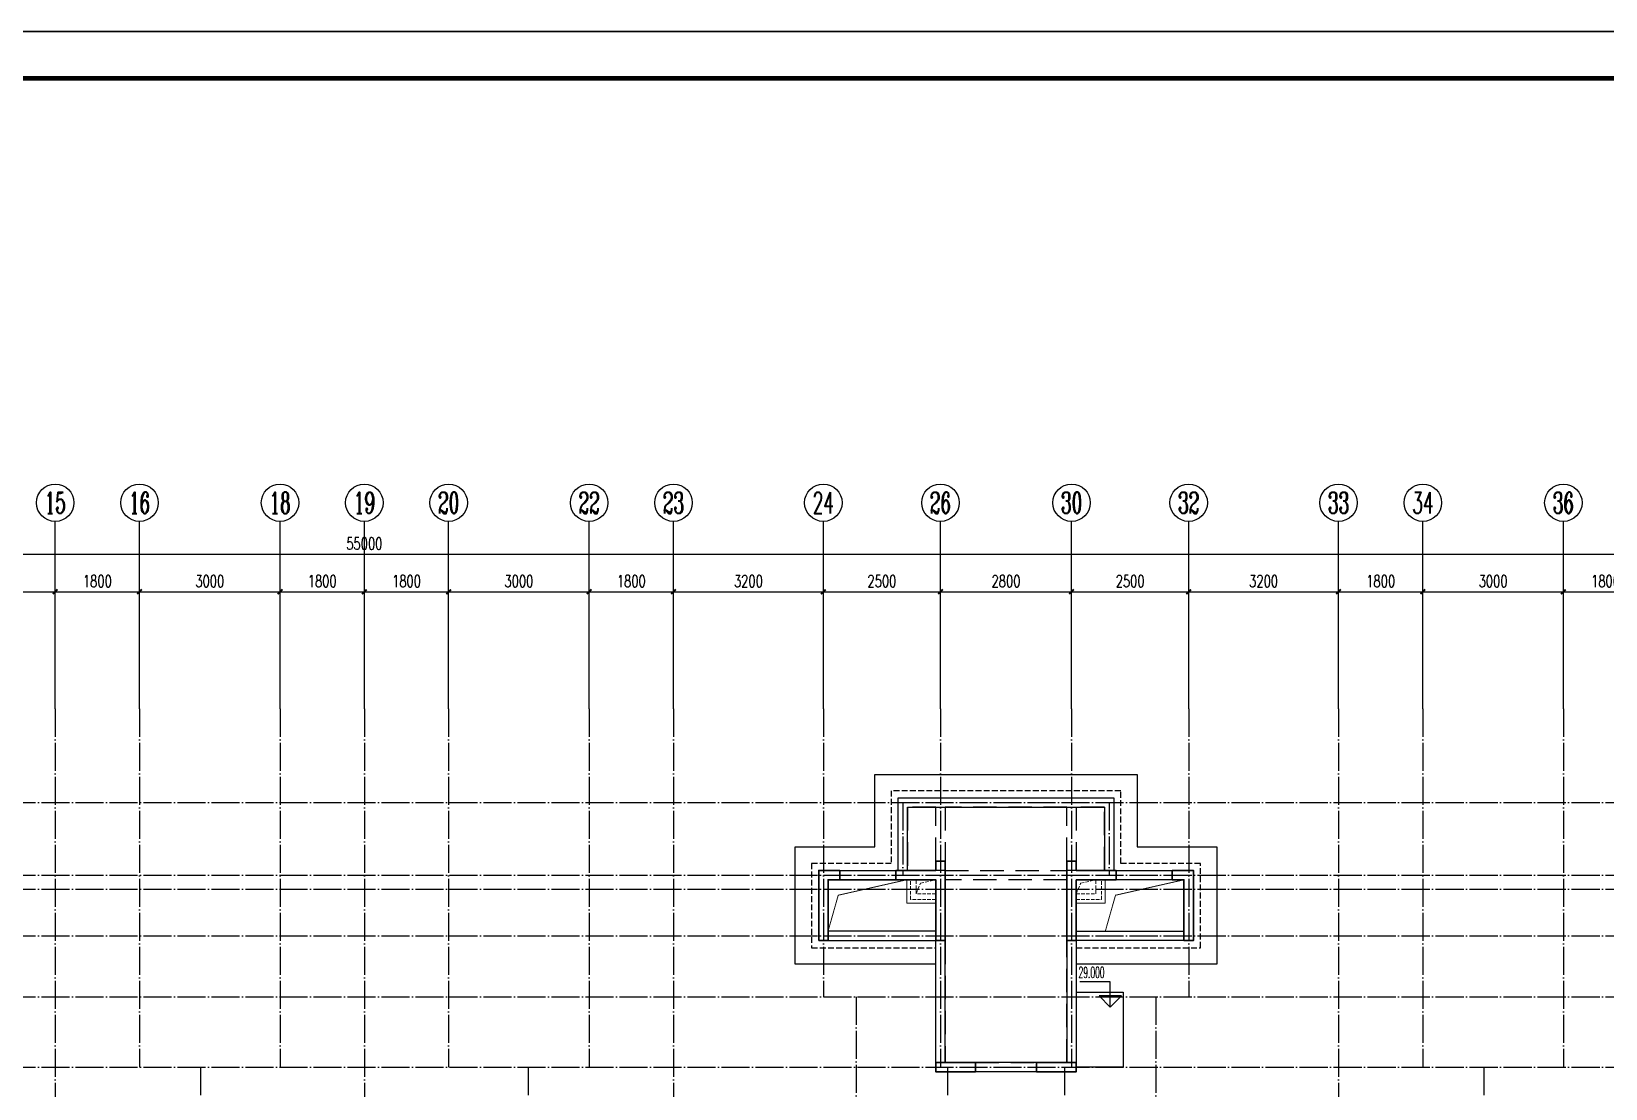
# Model space of a CAD drawing. Extents: x 393367 to 3005760, y 4998 to 826018.
# Drawn here: x 2513104 to 2546711, y 148393 to 170962 of the extents above; entities that cross this region are included whole.
import ezdxf
from ezdxf.enums import TextEntityAlignment as Align

# ---------------------------------------------------------------- set-up
doc = ezdxf.new("R2010")
doc.units = 0
doc.header["$LTSCALE"] = 1000
for name, pattern in [('#P_--_20B1_001_t3$0$DASH', [0.35, 0.25, -0.1]), ('$1$DASH', [0.35, 0.25, -0.1]), ('DASHED', [0.75, 0.5, -0.25]), ('DOTE', [2.42, 2, -0.2, 0.02, -0.2])]:
    doc.linetypes.add(name, pattern=pattern)
doc.layers.get('0').update_dxf_attribs({"linetype": 'CONTINUOUS'})
doc.layers.get('Defpoints').update_dxf_attribs({"linetype": 'CONTINUOUS'})
for name, color, linetype in [('-TK', 7, 'CONTINUOUS'), ('AXIS', 3, 'CONTINUOUS'), ('AXIS_TEXT', 7, 'CONTINUOUS'), ('DIM_ELEV', 3, 'CONTINUOUS'), ('DOTE', 8, 'DOTE'), ('PUB_TEXT', 7, 'CONTINUOUS'), ('ROOF', 183, 'CONTINUOUS'), ('S-梁', 4, 'DASHED'), ('S-梁实线', 4, 'CONTINUOUS'), ('S-砼墙', 150, 'CONTINUOUS'), ('STAIR', 2, 'CONTINUOUS'), ('看线', 251, 'CONTINUOUS')]:
    doc.layers.add(name, color=color, linetype=linetype)
doc.layers.add('DIM_IDEN', color=3, linetype='CONTINUOUS', lineweight=15)
doc.layers.add('线脚', color=6, linetype='CONTINUOUS', lineweight=15)
doc.layers.add('yichutu', color=7, linetype='CONTINUOUS', true_color=0xffffff, plot=False)
doc.styles.add('_TCH_AXIS', font='COMPLEX', dxfattribs={"bigfont": 'GBCBIG'})
doc.styles.add('_TCH_DIM', font='simplex.shx', dxfattribs={"width": 0.65, "bigfont": 'gbcbig.shx'})
doc.styles.add('_TCH_DIM_T3', font='SIMPLEX', dxfattribs={"width": 0.705882, "bigfont": 'GBCBIG'})
doc.styles.add('COMPLEX', font='COMPLEX')
doc.dimstyles.new('_TCH_ARCH&&100', dxfattribs={"dimtxt": 255, "dimasz": 100, "dimexe": 250, "dimexo": 300, "dimgap": 100, "dimtad": 1, "dimdec": 0, "dimzin": 0, "dimdsep": 46, "dimtxsty": '_TCH_DIM_T3', "dimblk": 'ARCHTICK', "dimcen": 0.09, "dimclrt": 7, "dimazin": 2, "dimtfac": 1, "dimtdec": 0, "dimtix": 1, "dimtmove": 2, "dimatfit": 3, "dimldrblk": 'ARCHTICK', "dimfxl": 1, "dimtolj": 1, "dimtzin": 0, "dimarcsym": 0})

# ---------------------------------------------------------------- blocks, each defined once
blk = doc.blocks.new('_ArchTick')
at = {"color": 0, "linetype": 'ByBlock', "const_width": 0.4}
blk.add_lwpolyline([(-0.5, -0.5), (0.5, 0.5)], dxfattribs=at)
blk = doc.blocks.new('*D3201')
at = {"layer": 'AXIS', "color": 0, "lineweight": -2}
for p, q in [((59800, 21150), (59800, 23600)), ((61600, 21150), (61600, 23600)), ((59800, 23350), (61600, 23350))]:
    blk.add_line(p, q, dxfattribs=at)
at = {"layer": 'Defpoints', "color": 0}
for p in [(61600, 23350), (59800, 20850), (61600, 20850)]:
    blk.add_point(p, dxfattribs=at)
at = {"layer": 'AXIS', "color": 0, "lineweight": -2, "xscale": 100, "yscale": 100, "zscale": 100, "rotation": 180}
blk.add_blockref('_ArchTick', (59800, 23350), dxfattribs=at)
at = {"layer": 'AXIS', "color": 0, "lineweight": -2, "xscale": 100, "yscale": 100, "zscale": 100}
blk.add_blockref('_ArchTick', (61600, 23350), dxfattribs=at)
at = {"layer": 'AXIS', "color": 7, "insert": (60700, 23577), "char_height": 255, "attachment_point": 5, "style": '_TCH_DIM_T3'}
blk.add_mtext('\\A1;1800', dxfattribs=at)
blk = doc.blocks.new('*D3202')
at = {"layer": 'AXIS', "color": 0, "lineweight": -2}
for p, q in [((56800, 21150), (56800, 23600)), ((59800, 21150), (59800, 23600)), ((56800, 23350), (59800, 23350))]:
    blk.add_line(p, q, dxfattribs=at)
at = {"layer": 'Defpoints', "color": 0}
for p in [(59800, 23350), (56800, 20850), (59800, 20850)]:
    blk.add_point(p, dxfattribs=at)
at = {"layer": 'AXIS', "color": 0, "lineweight": -2, "xscale": 100, "yscale": 100, "zscale": 100, "rotation": 180}
blk.add_blockref('_ArchTick', (56800, 23350), dxfattribs=at)
at = {"layer": 'AXIS', "color": 0, "lineweight": -2, "xscale": 100, "yscale": 100, "zscale": 100}
blk.add_blockref('_ArchTick', (59800, 23350), dxfattribs=at)
at = {"layer": 'AXIS', "color": 7, "insert": (58300, 23577), "char_height": 255, "attachment_point": 5, "style": '_TCH_DIM_T3'}
blk.add_mtext('\\A1;3000', dxfattribs=at)
blk = doc.blocks.new('*D3203')
at = {"layer": 'AXIS', "color": 0, "lineweight": -2}
for p, q in [((55000, 21150), (55000, 23600)), ((56800, 21150), (56800, 23600)), ((55000, 23350), (56800, 23350))]:
    blk.add_line(p, q, dxfattribs=at)
at = {"layer": 'Defpoints', "color": 0}
for p in [(56800, 23350), (55000, 20850), (56800, 20850)]:
    blk.add_point(p, dxfattribs=at)
at = {"layer": 'AXIS', "color": 0, "lineweight": -2, "xscale": 100, "yscale": 100, "zscale": 100, "rotation": 180}
blk.add_blockref('_ArchTick', (55000, 23350), dxfattribs=at)
at = {"layer": 'AXIS', "color": 0, "lineweight": -2, "xscale": 100, "yscale": 100, "zscale": 100}
blk.add_blockref('_ArchTick', (56800, 23350), dxfattribs=at)
at = {"layer": 'AXIS', "color": 7, "insert": (55900, 23577), "char_height": 255, "attachment_point": 5, "style": '_TCH_DIM_T3'}
blk.add_mtext('\\A1;1800', dxfattribs=at)
blk = doc.blocks.new('*D3204')
at = {"layer": 'AXIS', "color": 0, "lineweight": -2}
for p, q in [((51800, 21150), (51800, 23600)), ((55000, 21150), (55000, 23600)), ((51800, 23350), (55000, 23350))]:
    blk.add_line(p, q, dxfattribs=at)
at = {"layer": 'Defpoints', "color": 0}
for p in [(55000, 23350), (51800, 20850), (55000, 20850)]:
    blk.add_point(p, dxfattribs=at)
at = {"layer": 'AXIS', "color": 0, "lineweight": -2, "xscale": 100, "yscale": 100, "zscale": 100, "rotation": 180}
blk.add_blockref('_ArchTick', (51800, 23350), dxfattribs=at)
at = {"layer": 'AXIS', "color": 0, "lineweight": -2, "xscale": 100, "yscale": 100, "zscale": 100}
blk.add_blockref('_ArchTick', (55000, 23350), dxfattribs=at)
at = {"layer": 'AXIS', "color": 7, "insert": (53400, 23577), "char_height": 255, "attachment_point": 5, "style": '_TCH_DIM_T3'}
blk.add_mtext('\\A1;3200', dxfattribs=at)
blk = doc.blocks.new('*D3205')
at = {"layer": 'AXIS', "color": 0, "lineweight": -2}
for p, q in [((49300, 21150), (49300, 23600)), ((51800, 21150), (51800, 23600)), ((49300, 23350), (51800, 23350))]:
    blk.add_line(p, q, dxfattribs=at)
at = {"layer": 'Defpoints', "color": 0}
for p in [(51800, 23350), (49300, 20850), (51800, 20850)]:
    blk.add_point(p, dxfattribs=at)
at = {"layer": 'AXIS', "color": 0, "lineweight": -2, "xscale": 100, "yscale": 100, "zscale": 100, "rotation": 180}
blk.add_blockref('_ArchTick', (49300, 23350), dxfattribs=at)
at = {"layer": 'AXIS', "color": 0, "lineweight": -2, "xscale": 100, "yscale": 100, "zscale": 100}
blk.add_blockref('_ArchTick', (51800, 23350), dxfattribs=at)
at = {"layer": 'AXIS', "color": 7, "insert": (50550, 23577), "char_height": 255, "attachment_point": 5, "style": '_TCH_DIM_T3'}
blk.add_mtext('\\A1;2500', dxfattribs=at)
blk = doc.blocks.new('*D3206')
at = {"layer": 'AXIS', "color": 0, "lineweight": -2}
for p, q in [((46500, 21150), (46500, 23600)), ((49300, 21150), (49300, 23600)), ((46500, 23350), (49300, 23350))]:
    blk.add_line(p, q, dxfattribs=at)
at = {"layer": 'Defpoints', "color": 0}
for p in [(49300, 23350), (46500, 20850), (49300, 20850)]:
    blk.add_point(p, dxfattribs=at)
at = {"layer": 'AXIS', "color": 0, "lineweight": -2, "xscale": 100, "yscale": 100, "zscale": 100, "rotation": 180}
blk.add_blockref('_ArchTick', (46500, 23350), dxfattribs=at)
at = {"layer": 'AXIS', "color": 0, "lineweight": -2, "xscale": 100, "yscale": 100, "zscale": 100}
blk.add_blockref('_ArchTick', (49300, 23350), dxfattribs=at)
at = {"layer": 'AXIS', "color": 7, "insert": (47900, 23577), "char_height": 255, "attachment_point": 5, "style": '_TCH_DIM_T3'}
blk.add_mtext('\\A1;2800', dxfattribs=at)
blk = doc.blocks.new('*D3207')
at = {"layer": 'AXIS', "color": 0, "lineweight": -2}
for p, q in [((44000, 21150), (44000, 23600)), ((46500, 21150), (46500, 23600)), ((44000, 23350), (46500, 23350))]:
    blk.add_line(p, q, dxfattribs=at)
at = {"layer": 'Defpoints', "color": 0}
for p in [(46500, 23350), (44000, 20850), (46500, 20850)]:
    blk.add_point(p, dxfattribs=at)
at = {"layer": 'AXIS', "color": 0, "lineweight": -2, "xscale": 100, "yscale": 100, "zscale": 100, "rotation": 180}
blk.add_blockref('_ArchTick', (44000, 23350), dxfattribs=at)
at = {"layer": 'AXIS', "color": 0, "lineweight": -2, "xscale": 100, "yscale": 100, "zscale": 100}
blk.add_blockref('_ArchTick', (46500, 23350), dxfattribs=at)
at = {"layer": 'AXIS', "color": 7, "insert": (45250, 23577), "char_height": 255, "attachment_point": 5, "style": '_TCH_DIM_T3'}
blk.add_mtext('\\A1;2500', dxfattribs=at)
blk = doc.blocks.new('*D3208')
at = {"layer": 'AXIS', "color": 0, "lineweight": -2}
for p, q in [((40800, 21150), (40800, 23600)), ((44000, 21150), (44000, 23600)), ((40800, 23350), (44000, 23350))]:
    blk.add_line(p, q, dxfattribs=at)
at = {"layer": 'Defpoints', "color": 0}
for p in [(44000, 23350), (40800, 20850), (44000, 20850)]:
    blk.add_point(p, dxfattribs=at)
at = {"layer": 'AXIS', "color": 0, "lineweight": -2, "xscale": 100, "yscale": 100, "zscale": 100, "rotation": 180}
blk.add_blockref('_ArchTick', (40800, 23350), dxfattribs=at)
at = {"layer": 'AXIS', "color": 0, "lineweight": -2, "xscale": 100, "yscale": 100, "zscale": 100}
blk.add_blockref('_ArchTick', (44000, 23350), dxfattribs=at)
at = {"layer": 'AXIS', "color": 7, "insert": (42400, 23577), "char_height": 255, "attachment_point": 5, "style": '_TCH_DIM_T3'}
blk.add_mtext('\\A1;3200', dxfattribs=at)
blk = doc.blocks.new('*D3209')
at = {"layer": 'AXIS', "color": 0, "lineweight": -2}
for p, q in [((39000, 21150), (39000, 23600)), ((40800, 21150), (40800, 23600)), ((39000, 23350), (40800, 23350))]:
    blk.add_line(p, q, dxfattribs=at)
at = {"layer": 'Defpoints', "color": 0}
for p in [(40800, 23350), (39000, 20850), (40800, 20850)]:
    blk.add_point(p, dxfattribs=at)
at = {"layer": 'AXIS', "color": 0, "lineweight": -2, "xscale": 100, "yscale": 100, "zscale": 100, "rotation": 180}
blk.add_blockref('_ArchTick', (39000, 23350), dxfattribs=at)
at = {"layer": 'AXIS', "color": 0, "lineweight": -2, "xscale": 100, "yscale": 100, "zscale": 100}
blk.add_blockref('_ArchTick', (40800, 23350), dxfattribs=at)
at = {"layer": 'AXIS', "color": 7, "insert": (39900, 23577), "char_height": 255, "attachment_point": 5, "style": '_TCH_DIM_T3'}
blk.add_mtext('\\A1;1800', dxfattribs=at)
blk = doc.blocks.new('*D3210')
at = {"layer": 'AXIS', "color": 0, "lineweight": -2}
for p, q in [((36000, 21150), (36000, 23600)), ((39000, 21150), (39000, 23600)), ((36000, 23350), (39000, 23350))]:
    blk.add_line(p, q, dxfattribs=at)
at = {"layer": 'Defpoints', "color": 0}
for p in [(39000, 23350), (36000, 20850), (39000, 20850)]:
    blk.add_point(p, dxfattribs=at)
at = {"layer": 'AXIS', "color": 0, "lineweight": -2, "xscale": 100, "yscale": 100, "zscale": 100, "rotation": 180}
blk.add_blockref('_ArchTick', (36000, 23350), dxfattribs=at)
at = {"layer": 'AXIS', "color": 0, "lineweight": -2, "xscale": 100, "yscale": 100, "zscale": 100}
blk.add_blockref('_ArchTick', (39000, 23350), dxfattribs=at)
at = {"layer": 'AXIS', "color": 7, "insert": (37500, 23577), "char_height": 255, "attachment_point": 5, "style": '_TCH_DIM_T3'}
blk.add_mtext('\\A1;3000', dxfattribs=at)
blk = doc.blocks.new('*D3211')
at = {"layer": 'AXIS', "color": 0, "lineweight": -2}
for p, q in [((34200, 21150), (34200, 23600)), ((36000, 21150), (36000, 23600)), ((34200, 23350), (36000, 23350))]:
    blk.add_line(p, q, dxfattribs=at)
at = {"layer": 'Defpoints', "color": 0}
for p in [(36000, 23350), (34200, 20850), (36000, 20850)]:
    blk.add_point(p, dxfattribs=at)
at = {"layer": 'AXIS', "color": 0, "lineweight": -2, "xscale": 100, "yscale": 100, "zscale": 100, "rotation": 180}
blk.add_blockref('_ArchTick', (34200, 23350), dxfattribs=at)
at = {"layer": 'AXIS', "color": 0, "lineweight": -2, "xscale": 100, "yscale": 100, "zscale": 100}
blk.add_blockref('_ArchTick', (36000, 23350), dxfattribs=at)
at = {"layer": 'AXIS', "color": 7, "insert": (35100, 23577), "char_height": 255, "attachment_point": 5, "style": '_TCH_DIM_T3'}
blk.add_mtext('\\A1;1800', dxfattribs=at)
blk = doc.blocks.new('*D3256')
at = {"layer": 'AXIS', "color": 0, "lineweight": -2}
for p, q in [((24400, 21150), (24400, 23600)), ((27600, 21150), (27600, 23600)), ((24400, 23350), (27600, 23350))]:
    blk.add_line(p, q, dxfattribs=at)
at = {"layer": 'Defpoints', "color": 0}
for p in [(27600, 23350), (24400, 20850), (27600, 20850)]:
    blk.add_point(p, dxfattribs=at)
at = {"layer": 'AXIS', "color": 0, "lineweight": -2, "xscale": 100, "yscale": 100, "zscale": 100, "rotation": 180}
blk.add_blockref('_ArchTick', (24400, 23350), dxfattribs=at)
at = {"layer": 'AXIS', "color": 0, "lineweight": -2, "xscale": 100, "yscale": 100, "zscale": 100}
blk.add_blockref('_ArchTick', (27600, 23350), dxfattribs=at)
at = {"layer": 'AXIS', "color": 7, "insert": (26000, 23577), "char_height": 255, "attachment_point": 5, "style": '_TCH_DIM_T3'}
blk.add_mtext('\\A1;3200', dxfattribs=at)
blk = doc.blocks.new('*D3257')
at = {"layer": 'AXIS', "color": 0, "lineweight": -2}
for p, q in [((27600, 21150), (27600, 23600)), ((29400, 21150), (29400, 23600)), ((27600, 23350), (29400, 23350))]:
    blk.add_line(p, q, dxfattribs=at)
at = {"layer": 'Defpoints', "color": 0}
for p in [(29400, 23350), (27600, 20850), (29400, 20850)]:
    blk.add_point(p, dxfattribs=at)
at = {"layer": 'AXIS', "color": 0, "lineweight": -2, "xscale": 100, "yscale": 100, "zscale": 100, "rotation": 180}
blk.add_blockref('_ArchTick', (27600, 23350), dxfattribs=at)
at = {"layer": 'AXIS', "color": 0, "lineweight": -2, "xscale": 100, "yscale": 100, "zscale": 100}
blk.add_blockref('_ArchTick', (29400, 23350), dxfattribs=at)
at = {"layer": 'AXIS', "color": 7, "insert": (28500, 23577), "char_height": 255, "attachment_point": 5, "style": '_TCH_DIM_T3'}
blk.add_mtext('\\A1;1800', dxfattribs=at)
blk = doc.blocks.new('*D3258')
at = {"layer": 'AXIS', "color": 0, "lineweight": -2}
for p, q in [((29400, 21150), (29400, 23600)), ((32400, 21150), (32400, 23600)), ((29400, 23350), (32400, 23350))]:
    blk.add_line(p, q, dxfattribs=at)
at = {"layer": 'Defpoints', "color": 0}
for p in [(32400, 23350), (29400, 20850), (32400, 20850)]:
    blk.add_point(p, dxfattribs=at)
at = {"layer": 'AXIS', "color": 0, "lineweight": -2, "xscale": 100, "yscale": 100, "zscale": 100, "rotation": 180}
blk.add_blockref('_ArchTick', (29400, 23350), dxfattribs=at)
at = {"layer": 'AXIS', "color": 0, "lineweight": -2, "xscale": 100, "yscale": 100, "zscale": 100}
blk.add_blockref('_ArchTick', (32400, 23350), dxfattribs=at)
at = {"layer": 'AXIS', "color": 7, "insert": (30900, 23577), "char_height": 255, "attachment_point": 5, "style": '_TCH_DIM_T3'}
blk.add_mtext('\\A1;3000', dxfattribs=at)
blk = doc.blocks.new('*D3259')
at = {"layer": 'AXIS', "color": 0, "lineweight": -2}
for p, q in [((32400, 21150), (32400, 23600)), ((34200, 21150), (34200, 23600)), ((32400, 23350), (34200, 23350))]:
    blk.add_line(p, q, dxfattribs=at)
at = {"layer": 'Defpoints', "color": 0}
for p in [(34200, 23350), (32400, 20850), (34200, 20850)]:
    blk.add_point(p, dxfattribs=at)
at = {"layer": 'AXIS', "color": 0, "lineweight": -2, "xscale": 100, "yscale": 100, "zscale": 100, "rotation": 180}
blk.add_blockref('_ArchTick', (32400, 23350), dxfattribs=at)
at = {"layer": 'AXIS', "color": 0, "lineweight": -2, "xscale": 100, "yscale": 100, "zscale": 100}
blk.add_blockref('_ArchTick', (34200, 23350), dxfattribs=at)
at = {"layer": 'AXIS', "color": 7, "insert": (33300, 23577), "char_height": 255, "attachment_point": 5, "style": '_TCH_DIM_T3'}
blk.add_mtext('\\A1;1800', dxfattribs=at)
blk = doc.blocks.new('*D3260')
at = {"layer": 'AXIS', "color": 0, "lineweight": -2}
for p, q in [((6700, 21150), (6700, 24400)), ((61700, 21150), (61700, 24400)), ((6700, 24150), (61700, 24150))]:
    blk.add_line(p, q, dxfattribs=at)
at = {"layer": 'Defpoints', "color": 0}
for p in [(61700, 24150), (6700, 20850), (61700, 20850)]:
    blk.add_point(p, dxfattribs=at)
at = {"layer": 'AXIS', "color": 0, "lineweight": -2, "xscale": 100, "yscale": 100, "zscale": 100, "rotation": 180}
blk.add_blockref('_ArchTick', (6700, 24150), dxfattribs=at)
at = {"layer": 'AXIS', "color": 0, "lineweight": -2, "xscale": 100, "yscale": 100, "zscale": 100}
blk.add_blockref('_ArchTick', (61700, 24150), dxfattribs=at)
at = {"layer": 'AXIS', "color": 7, "insert": (34200, 24377), "char_height": 255, "attachment_point": 5, "style": '_TCH_DIM_T3'}
blk.add_mtext('\\A1;55000', dxfattribs=at)
blk = doc.blocks.new('_axiso')
blk.add_circle((0, 0), 0.5)
at = {"layer": 'AXIS_TEXT', "style": 'COMPLEX', "width": 1.041667}
blk.add_attdef('A', text='', height=0.56, dxfattribs=at).set_placement((-0.25, -0.28), (0.25, -0.28), align=Align.FIT)
blk = doc.blocks.new('A$C0CDC45B8')
at = {"layer": 'S-梁'}
for p, q in [((38050, 12050), (37450, 12050)), ((37450, 12050), (37450, 10700)), ((38050, 10900), (38050, 12050)), ((40850, 12050), (38250, 12050)), ((38250, 12050), (38250, 10900)), ((40850, 10900), (40850, 12050)), ((41050, 12050), (41050, 10900)), ((41650, 12050), (41050, 12050)), ((41650, 10700), (41650, 12050)), ((38250, 10700), (40850, 10700)), ((40850, 10500), (38250, 10500)), ((38250, 9200), (38250, 6600)), ((40850, 6600), (40850, 9200)), ((38900, 6600), (40200, 6600)), ((40200, 6400), (38900, 6400))]:
    blk.add_line(p, q, dxfattribs=at)
at = {"layer": 'S-梁实线'}
for p, q in [((37250, 12250), (38150, 12250)), ((37250, 10700), (37250, 12250)), ((38150, 12250), (40950, 12250)), ((40950, 12250), (41850, 12250)), ((41850, 12250), (41850, 10700)), ((36000, 10700), (37200, 10700)), ((37200, 10500), (36000, 10500)), ((41900, 10700), (43100, 10700)), ((43100, 10500), (41900, 10500)), ((38050, 9400), (35750, 9400)), ((35750, 9200), (38050, 9200)), ((38050, 6600), (38050, 9200)), ((41050, 9400), (43350, 9400)), ((41050, 9200), (41050, 6600)), ((43350, 9200), (41050, 9200))]:
    blk.add_line(p, q, dxfattribs=at)
at = {"layer": 'S-砼墙', "color": 150, "lineweight": 35}
for points in [[(38050, 9200), (38050, 10500), (37200, 10500), (37200, 10700), (38050, 10700), (38050, 10900), (38250, 10900), (38250, 9200)], [(41050, 10500), (41050, 9200), (40850, 9200), (40850, 10900), (41050, 10900), (41050, 10700), (41900, 10700), (41900, 10500)], [(35550, 9200), (35550, 10700), (36000, 10700), (36000, 10500), (35750, 10500), (35750, 9200)], [(43350, 9200), (43350, 10500), (43100, 10500), (43100, 10700), (43550, 10700), (43550, 9200)], [(38050, 6400), (38900, 6400), (38900, 6600), (38050, 6600), (38050, 6400), (38050, 6400)], [(41050, 6400), (40200, 6400), (40200, 6600), (41050, 6600), (41050, 6400), (41050, 6400)]]:
    blk.add_lwpolyline(points, close=True, dxfattribs=at)
blk = doc.blocks.new('A$C4ACB0DF9')
blk.add_lwpolyline([(0, -500), (-620, -500), (-620, 0)])
at = {"layer": '线脚', "color": 150, "linetype": '$1$DASH', "ltscale": 0.3}
for points in [[(0, -420), (-540, -420), (-540, 0)], [(-420, -300), (-327, -76), (0, 0)]]:
    blk.add_lwpolyline(points, dxfattribs=at)
blk.add_lwpolyline([(-420, 0), (0, 0), (0, -300), (-420, -300)], close=True, dxfattribs=at)
blk = doc.blocks.new('GDFGDFHTH')
blk.add_lwpolyline([(314717, 219807), (315337, 219807), (315337, 220307)])
at = {"layer": '线脚', "color": 150, "linetype": '$1$DASH', "ltscale": 0.3}
blk.add_lwpolyline([(315137, 220307), (314717, 220307), (314717, 220007), (315137, 220007)], close=True, dxfattribs=at)
for points in [[(314717, 219887), (315257, 219887), (315257, 220307)], [(314717, 220007), (314810, 220231), (315137, 220307)]]:
    blk.add_lwpolyline(points, dxfattribs=at)
blk = doc.blocks.new('A$C6ED15BD1')
at = {"color": 6, "const_width": 20}
for points in [[(38000, 10400), (38218, 11170), (39680, 11500)], [(43920, 10400), (44138, 11170), (45600, 11500)]]:
    blk.add_lwpolyline(points, dxfattribs=at)
at = {"layer": 'ROOF', "ltscale": 0.8}
for points in [[(39000, 12200), (39000, 13750), (44600, 13750), (44600, 12200), (46300, 12200), (46300, 9700), (43300, 9700)], [(43300, 9700), (43300, 7400), (40300, 7400), (40300, 9700), (37300, 9700), (37300, 12200), (39000, 12200)]]:
    blk.add_lwpolyline(points, dxfattribs=at)
for points in [[(43900, 13050), (43900, 11700), (43100, 11700), (43100, 7600), (40500, 7600), (40500, 11700), (39700, 11700), (39700, 13050)], [(40300, 10400), (38000, 10400), (38000, 11500), (40300, 11500)], [(43300, 10400), (45600, 10400), (45600, 11500), (43300, 11500)]]:
    blk.add_lwpolyline(points, close=True, dxfattribs=at)
at = {"layer": '看线', "color": 202, "linetype": '#P_--_20B1_001_t3$0$DASH', "ltscale": 0.5}
blk.add_lwpolyline([(43300, 10050), (45950, 10050), (45950, 11850), (44250, 11850), (44250, 13400), (39350, 13400), (39350, 11850), (37650, 11850), (37650, 10050), (40300, 10050)], dxfattribs=at)
for name, p in [('A$C4ACB0DF9', (40300, 11500)), ('GDFGDFHTH', (-271417, -208807))]:
    blk.add_blockref(name, p)
blk = doc.blocks.new('A1')
blk.add_lwpolyline([(0, 59400), (0, 0), (84100, 0), (84100, 59400)], close=True)
at = {"const_width": 100}
blk.add_lwpolyline([(2500, 58400), (2500, 1000), (83100, 1000), (83100, 58400)], close=True, dxfattribs=at)
blk = doc.blocks.new('yct-841-594-84100-59400-100-1000')
at = {"layer": 'yichutu', "color": 7, "true_color": 0xffffff}
blk.add_lwpolyline([(0, 0), (0, 59400), (84100, 59400), (84100, 0)], close=True, dxfattribs=at)
blk = doc.blocks.new('A$C427E36F2')
at = {"layer": 'AXIS'}
for p, q in [((27600, 20850), (27600, 24850)), ((29400, 20850), (29400, 24850)), ((32400, 20850), (32400, 24850)), ((34200, 20850), (34200, 24850)), ((36000, 20850), (36000, 24850)), ((39000, 20850), (39000, 24850)), ((40800, 20850), (40800, 24850)), ((44000, 20850), (44000, 24850)), ((46500, 20850), (46500, 24850)), ((49300, 20850), (49300, 24850)), ((51800, 20850), (51800, 24850)), ((55000, 20850), (55000, 24850)), ((56800, 20850), (56800, 24850)), ((59800, 20850), (59800, 24850))]:
    blk.add_line(p, q, dxfattribs=at)
at = {"layer": 'DOTE', "linetype": 'DOTE', "ltscale": 0.3}
for p, q in [((27600, 20850), (27600, 4800)), ((29400, 20850), (29400, 13200)), ((32400, 20850), (32400, 13200)), ((34200, 20850), (34200, 4800)), ((36000, 20850), (36000, 13200)), ((39000, 20850), (39000, 13200)), ((40800, 20850), (40800, 4800)), ((44000, 20850), (44000, 14700)), ((46500, 20850), (46500, 13200)), ((49300, 20850), (49300, 13200)), ((51800, 20850), (51800, 14700)), ((55000, 20850), (55000, 4800)), ((56800, 20850), (56800, 13200)), ((59800, 20850), (59800, 13200)), ((4800, 18850), (63600, 18850)), ((45700, 18850), (45700, 17300)), ((50100, 18850), (50100, 17300)), ((4800, 17300), (63600, 17300)), ((4800, 17000), (63600, 17000)), ((4800, 16000), (63600, 16000)), ((4800, 14700), (63600, 14700)), ((44700, 14700), (44700, 4800)), ((51100, 14700), (51100, 4800)), ((4800, 13200), (63600, 13200)), ((30700, 13200), (30700, 4800)), ((37700, 13200), (37700, 4800)), ((46650, 13200), (46650, 11100)), ((49150, 13200), (49150, 11100)), ((58100, 13200), (58100, 4800))]:
    blk.add_line(p, q, dxfattribs=at)
at = {"layer": 'AXIS'}
ref = blk.add_blockref('_axiso', (27600, 25250), dxfattribs=dict(at, xscale=800, yscale=800, zscale=800))
ref.add_attrib('A', '15', dxfattribs={"layer": 'AXIS_TEXT', "height": 452.55, "style": '_TCH_AXIS', "width": 0.724138}).set_placement((27373.7, 25023.7), (27826.3, 25023.7), align=Align.FIT)
ref = blk.add_blockref('_axiso', (29400, 25250), dxfattribs=dict(at, xscale=800, yscale=800, zscale=800))
ref.add_attrib('A', '16', dxfattribs={"layer": 'AXIS_TEXT', "height": 452.55, "style": '_TCH_AXIS', "width": 0.724138}).set_placement((29173.7, 25023.7), (29626.3, 25023.7), align=Align.FIT)
ref = blk.add_blockref('_axiso', (32400, 25250), dxfattribs=dict(at, xscale=800, yscale=800, zscale=800))
ref.add_attrib('A', '18', dxfattribs={"layer": 'AXIS_TEXT', "height": 452.55, "style": '_TCH_AXIS', "width": 0.724138}).set_placement((32173.7, 25023.7), (32626.3, 25023.7), align=Align.FIT)
ref = blk.add_blockref('_axiso', (34200, 25250), dxfattribs=dict(at, xscale=800, yscale=800, zscale=800))
ref.add_attrib('A', '19', dxfattribs={"layer": 'AXIS_TEXT', "height": 452.55, "style": '_TCH_AXIS', "width": 0.724138}).set_placement((33973.7, 25023.7), (34426.3, 25023.7), align=Align.FIT)
ref = blk.add_blockref('_axiso', (36000, 25250), dxfattribs=dict(at, xscale=800, yscale=800, zscale=800))
ref.add_attrib('A', '20', dxfattribs={"layer": 'AXIS_TEXT', "height": 452.55, "style": '_TCH_AXIS', "width": 0.617647}).set_placement((35773.7, 25023.7), (36226.3, 25023.7), align=Align.FIT)
ref = blk.add_blockref('_axiso', (39000, 25250), dxfattribs=dict(at, xscale=800, yscale=800, zscale=800))
ref.add_attrib('A', '22', dxfattribs={"layer": 'AXIS_TEXT', "height": 452.55, "style": '_TCH_AXIS', "width": 0.617647}).set_placement((38773.7, 25023.7), (39226.3, 25023.7), align=Align.FIT)
ref = blk.add_blockref('_axiso', (40800, 25250), dxfattribs=dict(at, xscale=800, yscale=800, zscale=800))
ref.add_attrib('A', '23', dxfattribs={"layer": 'AXIS_TEXT', "height": 452.55, "style": '_TCH_AXIS', "width": 0.617647}).set_placement((40573.7, 25023.7), (41026.3, 25023.7), align=Align.FIT)
ref = blk.add_blockref('_axiso', (44000, 25250), dxfattribs=dict(at, xscale=800, yscale=800, zscale=800))
ref.add_attrib('A', '24', dxfattribs={"layer": 'AXIS_TEXT', "height": 452.55, "style": '_TCH_AXIS', "width": 0.583333}).set_placement((43773.7, 25023.7), (44226.3, 25023.7), align=Align.FIT)
ref = blk.add_blockref('_axiso', (46500, 25250), dxfattribs=dict(at, xscale=800, yscale=800, zscale=800))
ref.add_attrib('A', '26', dxfattribs={"layer": 'AXIS_TEXT', "height": 452.55, "style": '_TCH_AXIS', "width": 0.617647}).set_placement((46273.7, 25023.7), (46726.3, 25023.7), align=Align.FIT)
ref = blk.add_blockref('_axiso', (49300, 25250), dxfattribs=dict(at, xscale=800, yscale=800, zscale=800))
ref.add_attrib('A', '30', dxfattribs={"layer": 'AXIS_TEXT', "height": 452.55, "style": '_TCH_AXIS', "width": 0.636364}).set_placement((49073.7, 25023.7), (49526.3, 25023.7), align=Align.FIT)
ref = blk.add_blockref('_axiso', (51800, 25250), dxfattribs=dict(at, xscale=800, yscale=800, zscale=800))
ref.add_attrib('A', '32', dxfattribs={"layer": 'AXIS_TEXT', "height": 452.55, "style": '_TCH_AXIS', "width": 0.636364}).set_placement((51573.7, 25023.7), (52026.3, 25023.7), align=Align.FIT)
ref = blk.add_blockref('_axiso', (55000, 25250), dxfattribs=dict(at, xscale=800, yscale=800, zscale=800))
ref.add_attrib('A', '33', dxfattribs={"layer": 'AXIS_TEXT', "height": 452.55, "style": '_TCH_AXIS', "width": 0.636364}).set_placement((54773.7, 25023.7), (55226.3, 25023.7), align=Align.FIT)
ref = blk.add_blockref('_axiso', (56800, 25250), dxfattribs=dict(at, xscale=800, yscale=800, zscale=800))
ref.add_attrib('A', '34', dxfattribs={"layer": 'AXIS_TEXT', "height": 452.55, "style": '_TCH_AXIS', "width": 0.6}).set_placement((56573.7, 25023.7), (57026.3, 25023.7), align=Align.FIT)
ref = blk.add_blockref('_axiso', (59800, 25250), dxfattribs=dict(at, xscale=800, yscale=800, zscale=800))
ref.add_attrib('A', '36', dxfattribs={"layer": 'AXIS_TEXT', "height": 452.55, "style": '_TCH_AXIS', "width": 0.636364}).set_placement((59573.7, 25023.7), (60026.3, 25023.7), align=Align.FIT)
for p1, p2, distance, picture, middle in [((6700, 20850), (61700, 20850), 3300, '*D3260', (34200, 24377.5)), ((24400, 20850), (27600, 20850), 2500, '*D3256', (26000, 23577.5)), ((27600, 20850), (29400, 20850), 2500, '*D3257', (28500, 23577.5)), ((29400, 20850), (32400, 20850), 2500, '*D3258', (30900, 23577.5)), ((32400, 20850), (34200, 20850), 2500, '*D3259', (33300, 23577.5)), ((34200, 20850), (36000, 20850), 2500, '*D3211', (35100, 23577.5)), ((36000, 20850), (39000, 20850), 2500, '*D3210', (37500, 23577.5)), ((39000, 20850), (40800, 20850), 2500, '*D3209', (39900, 23577.5)), ((40800, 20850), (44000, 20850), 2500, '*D3208', (42400, 23577.5)), ((44000, 20850), (46500, 20850), 2500, '*D3207', (45250, 23577.5)), ((46500, 20850), (49300, 20850), 2500, '*D3206', (47900, 23577.5)), ((49300, 20850), (51800, 20850), 2500, '*D3205', (50550, 23577.5)), ((51800, 20850), (55000, 20850), 2500, '*D3204', (53400, 23577.5)), ((55000, 20850), (56800, 20850), 2500, '*D3203', (55900, 23577.5)), ((56800, 20850), (59800, 20850), 2500, '*D3202', (58300, 23577.5)), ((59800, 20850), (61600, 20850), 2500, '*D3201', (60700, 23577.5))]:
    dim = blk.add_aligned_dim(p1=p1, p2=p2, distance=distance, dimstyle='_TCH_ARCH&&100', dxfattribs=at)
    dim.commit()
    dim.dimension.update_dxf_attribs({"geometry": picture, "text_midpoint": middle})

msp = doc.modelspace()

# ---------------------------------------------------------------- linework, layer by layer
at = {"layer": 'DIM_ELEV'}
for p, q in [((2536136.19425, 150673.67088), (2535483.94386, 150673.67088)), ((2536136.19425, 150132.17088), (2536136.19425, 150673.67088)), ((2536136.19425, 150132.17088), (2535896.19425, 150372.17088)), ((2536376.19425, 150372.17088), (2535896.19425, 150372.17088)), ((2536136.19425, 150132.17088), (2536376.19425, 150372.17088))]:
    msp.add_line(p, q, dxfattribs=at)
at = {"layer": 'STAIR', "color": 130}
msp.add_lwpolyline([(2535410.61642, 150450.17191), (2536410.61577, 150450.17191), (2536410.61577, 148850.17205), (2535410.61525, 148850.1717)], dxfattribs=at)

# ---------------------------------------------------------------- block references
at = {"layer": '-TK'}
msp.add_blockref('A1', (2480869.24175, 111562.12225), dxfattribs=at)
at = {"layer": 'DIM_IDEN'}
msp.add_blockref('A$C6ED15BD1', (2492110.62875, 141350.17145), dxfattribs=at)
at = {"layer": 'DOTE'}
msp.add_blockref('A$C0CDC45B8', (2494360.72071, 142350.17128), dxfattribs=at)
at = {"layer": 'S-梁'}
msp.add_blockref('A$C427E36F2', (2486010.61679, 135650.17205), dxfattribs=at)
at = {"layer": 'yichutu'}
msp.add_blockref('yct-841-594-84100-59400-100-1000', (2480869.24175, 111562.12225), dxfattribs=at)

# ---------------------------------------------------------------- texts
at = {"layer": 'PUB_TEXT', "style": '_TCH_DIM', "width": 0.494118}
msp.add_text('29.000', height=238, dxfattribs=at).set_placement((2535459.94386, 150753.75088))

doc.saveas('drawing.dxf')
